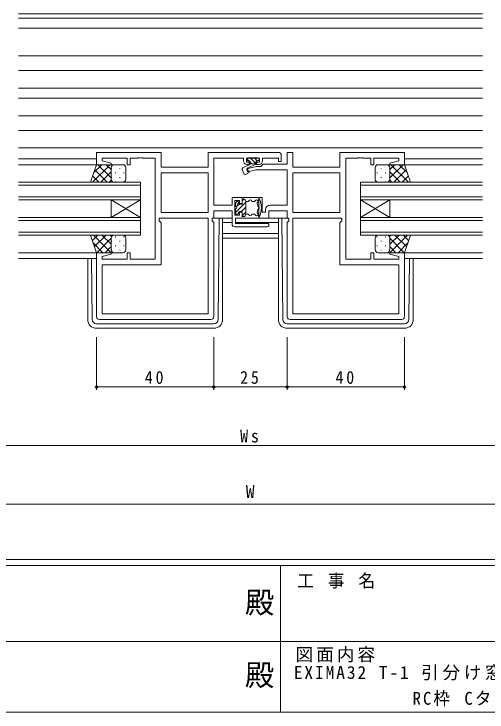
# Model space of a CAD drawing. Units: millimetres, scale not verified. Extents: x -594 to 539, y -420 to 386.
# Drawn here: x -130.8 to 30.4, y -420 to -182 of the extents above; entities that cross this region are included whole.
import ezdxf
from ezdxf.enums import TextEntityAlignment as Align

# ---------------------------------------------------------------- set-up
doc = ezdxf.new("R2010")
doc.units = ezdxf.units.MM
doc.header["$LTSCALE"] = 2
for name, color, linetype, lineweight in [('0-1_YKK_ZWAK', 7, 'Continuous', 9), ('0-3_YKK_11', 7, 'Continuous', 9), ('0-4_YKK_12', 2, 'Continuous', 9), ('0-5_YKK_13', 4, 'Continuous', 9), ('0-7_YKK_D', 6, 'Continuous', 9)]:
    doc.layers.add(name, color=color, linetype=linetype, lineweight=lineweight)
doc.layers.add('0-2_USER1', color=7, linetype='Continuous')
doc.styles.add('ＭＳ ゴシック', font='')
doc.styles.get('ＭＳ ゴシック').set_extended_font_data('MS Gothic')

msp = doc.modelspace()

# ---------------------------------------------------------------- linework, layer by layer
at = {"layer": '0-1_YKK_ZWAK'}
for p, q in [((510, -368), (-590, -368)), ((456, -370), (-590, -370)), ((-40, -370), (-40, -420)), ((-222, -395.999), (-38, -395.999)), ((-38, -395.999), (146, -395.999)), ((-590, -420), (456, -420))]:
    msp.add_line(p, q, dxfattribs=at)
at = {"layer": '0-3_YKK_11'}
for p, q in [((-102.706, -229.152), (-80.706, -229.152)), ((-102.706, -233.352), (-102.706, -229.152)), ((-80.706, -229.152), (-80.706, -234.152)), ((-64.636, -229.152), (-40.706, -229.152)), ((-64.636, -234.152), (-64.636, -229.152)), ((-39.706, -230.152), (-39.706, -232.252)), ((-37.706, -229.152), (-35.776, -229.152)), ((-37.706, -233.122), (-37.706, -229.152)), ((-35.776, -229.152), (-35.776, -234.152)), ((-19.706, -229.152), (2.294, -229.152)), ((-19.706, -234.152), (-19.706, -229.152)), ((2.294, -229.152), (2.294, -233.352)), ((-100.776, -231.083), (-100.776, -232)), ((-92.206, -231.083), (-100.776, -231.083)), ((-100.776, -232), (-97.676, -232.83)), ((-97.676, -232.83), (-97.745, -233.352)), ((-92.206, -233.352), (-92.206, -231.083)), ((-91.206, -231.083), (-91.206, -233.352)), ((-88.664, -231.083), (-91.206, -231.083)), ((-88.481, -230.962), (-88.664, -231.083)), ((-87.931, -230.962), (-88.481, -230.962)), ((-87.747, -231.083), (-87.931, -230.962)), ((-87.664, -231.083), (-87.747, -231.083)), ((-87.481, -230.962), (-87.664, -231.083)), ((-86.931, -230.962), (-87.481, -230.962)), ((-86.747, -231.083), (-86.931, -230.962)), ((-82.706, -231.083), (-86.747, -231.083)), ((-82.706, -265.622), (-82.706, -231.083)), ((-62.706, -231.083), (-62.706, -247.122)), ((-52.606, -231.083), (-62.706, -231.083)), ((-52.606, -232.053), (-52.606, -231.083)), ((-51.606, -231.083), (-51.606, -232.452)), ((-47.106, -231.083), (-51.606, -231.083)), ((-51.606, -232.452), (-50.606, -232.452)), ((-50.606, -233.252), (-51.406, -233.252)), ((-50.606, -232.452), (-50.606, -233.252)), ((-48.106, -232.452), (-47.106, -232.452)), ((-48.106, -233.252), (-48.106, -232.452)), ((-47.306, -233.252), (-48.106, -233.252)), ((-47.106, -232.452), (-47.106, -231.083)), ((-46.706, -233.953), (-45.876, -233.122)), ((-46.106, -231.083), (-46.106, -232.053)), ((-40.706, -231.083), (-46.106, -231.083)), ((-45.876, -233.122), (-37.706, -233.122)), ((-40.706, -232.252), (-40.706, -231.083)), ((-39.706, -232.252), (-40.706, -232.252)), ((-17.706, -231.083), (-17.706, -265.622)), ((-13.664, -231.083), (-17.706, -231.083)), ((-13.481, -230.962), (-13.664, -231.083)), ((-12.931, -230.962), (-13.481, -230.962)), ((-12.747, -231.083), (-12.931, -230.962)), ((-12.664, -231.083), (-12.747, -231.083)), ((-12.481, -230.962), (-12.664, -231.083)), ((-11.931, -230.962), (-12.481, -230.962)), ((-11.747, -231.083), (-11.931, -230.962)), ((-9.206, -231.083), (-11.747, -231.083)), ((-9.206, -233.352), (-9.206, -231.083)), ((-8.206, -231.083), (-8.206, -233.352)), ((0.364, -231.083), (-8.206, -231.083)), ((-2.735, -232.83), (0.364, -232)), ((-2.666, -233.352), (-2.735, -232.83)), ((0.364, -232), (0.364, -231.083)), ((-97.745, -233.352), (-102.706, -233.352)), ((-91.206, -233.352), (-92.206, -233.352)), ((-80.706, -234.152), (-64.636, -234.152)), ((-51.435, -234.82), (-48.199, -233.953)), ((-51.176, -235.785), (-51.435, -234.82)), ((-48.441, -235.053), (-51.176, -235.785)), ((-37.706, -235.053), (-48.441, -235.053)), ((-48.199, -233.953), (-46.706, -233.953)), ((-37.706, -247.122), (-37.706, -235.053)), ((-35.776, -234.152), (-19.706, -234.152)), ((-8.206, -233.352), (-9.206, -233.352)), ((2.294, -233.352), (-2.666, -233.352)), ((-80.706, -236.082), (-80.706, -249.622)), ((-64.636, -236.082), (-80.706, -236.082)), ((-64.636, -236.082), (-80.706, -236.082)), ((-64.636, -249.622), (-64.636, -236.082)), ((-35.776, -236.082), (-35.776, -249.622)), ((-19.706, -236.082), (-35.776, -236.082)), ((-19.706, -236.082), (-35.776, -236.082)), ((-19.706, -249.622), (-19.706, -236.082)), ((-56.506, -244.553), (-53.006, -244.553)), ((-56.506, -247.122), (-56.506, -244.553)), ((-53.006, -244.553), (-53.006, -246.552)), ((-47.406, -244.553), (-46.206, -244.553)), ((-47.406, -251.553), (-47.406, -244.553)), ((-46.206, -244.553), (-46.206, -249.552)), ((-62.706, -247.122), (-56.506, -247.122)), ((-55.506, -245.552), (-55.506, -250.552)), ((-54.006, -245.552), (-55.506, -245.552)), ((-54.006, -246.552), (-54.006, -245.552)), ((-53.006, -246.552), (-54.006, -246.552)), ((-43.606, -247.122), (-37.706, -247.122)), ((-80.706, -249.622), (-64.636, -249.622)), ((-62.706, -249.052), (-62.706, -251.553)), ((-56.506, -249.052), (-62.706, -249.052)), ((-56.506, -253.552), (-56.506, -249.052)), ((-54.006, -249.552), (-53.006, -249.552)), ((-54.006, -250.552), (-54.006, -249.552)), ((-53.006, -249.552), (-53.006, -251.553)), ((-46.206, -249.552), (-45.106, -249.552)), ((-45.106, -249.552), (-45.106, -248.622)), ((-43.906, -249.052), (-43.906, -251.553)), ((-37.706, -249.052), (-43.906, -249.052)), ((-37.706, -251.553), (-37.706, -249.052)), ((-35.776, -249.622), (-19.706, -249.622)), ((-81.306, -251.553), (-81.306, -252.553)), ((-64.636, -251.553), (-81.306, -251.553)), ((-64.636, -284.222), (-64.636, -251.553)), ((-63.236, -251.553), (-63.236, -252.553)), ((-62.706, -251.553), (-63.236, -251.553)), ((-55.506, -250.552), (-54.006, -250.552)), ((-55.306, -251.553), (-55.306, -253.352)), ((-53.006, -251.553), (-55.306, -251.553)), ((-43.906, -251.553), (-47.406, -251.553)), ((-37.176, -251.553), (-37.706, -251.553)), ((-37.176, -252.553), (-37.176, -251.553)), ((-35.776, -251.553), (-19.106, -251.553)), ((-35.776, -284.222), (-35.776, -251.553)), ((-19.106, -251.553), (-19.106, -252.553)), ((-81.306, -252.553), (-80.706, -253.152)), ((-80.706, -253.152), (-80.706, -267.553)), ((-63.236, -252.553), (-62.706, -253.082)), ((-62.706, -253.082), (-62.706, -285.152)), ((-44.506, -254.552), (-55.506, -254.552)), ((-55.306, -253.352), (-44.506, -253.352)), ((-37.706, -253.082), (-37.176, -252.553)), ((-37.706, -285.152), (-37.706, -253.082)), ((-19.106, -252.553), (-19.706, -253.152)), ((-19.706, -253.152), (-19.706, -267.553)), ((-102.706, -263.353), (-97.745, -263.353)), ((-102.706, -285.152), (-102.706, -263.353)), ((-97.676, -263.875), (-100.776, -264.705)), ((-97.745, -263.353), (-97.676, -263.875)), ((-92.206, -263.353), (-91.206, -263.353)), ((-92.206, -265.622), (-92.206, -263.353)), ((-91.206, -263.353), (-91.206, -265.622)), ((-9.206, -263.353), (-8.206, -263.353)), ((-9.206, -265.622), (-9.206, -263.353)), ((-8.206, -263.353), (-8.206, -265.622)), ((-2.735, -263.875), (-2.666, -263.353)), ((0.364, -264.705), (-2.735, -263.875)), ((-2.666, -263.353), (2.294, -263.353)), ((2.294, -263.353), (2.294, -285.152)), ((-100.776, -264.705), (-100.776, -265.622)), ((-100.776, -265.622), (-92.206, -265.622)), ((-91.206, -265.622), (-82.706, -265.622)), ((-17.706, -265.622), (-9.206, -265.622)), ((-8.206, -265.622), (0.364, -265.622)), ((0.364, -265.622), (0.364, -264.705)), ((-100.776, -267.553), (-100.776, -284.222)), ((-80.706, -267.553), (-100.776, -267.553)), ((-19.706, -267.553), (0.364, -267.553)), ((0.364, -267.553), (0.364, -284.222)), ((-100.776, -284.222), (-64.636, -284.222)), ((-100.776, -284.222), (-64.636, -284.222)), ((0.364, -284.222), (-35.776, -284.222)), ((0.364, -284.222), (-35.776, -284.222)), ((-63.706, -286.152), (-101.706, -286.152)), ((1.294, -286.152), (-36.706, -286.152))]:
    msp.add_line(p, q, dxfattribs=at)
for centre, radius, start, end in [((-40.706, -230.152), 1, 0, 89.99998), ((-51.406, -232.053), 1.2, 180, 269.99998), ((-47.306, -232.053), 1.2, 270, 359.99998), ((-43.606, -248.622), 1.5, 90, 179.99998), ((-55.506, -253.552), 1, 180, 269.99998), ((-44.506, -253.952), 0.6, 269.99998, 90), ((-101.706, -285.152), 1, 180, 269.99998), ((-63.706, -285.152), 1, 270, 359.99998), ((-36.706, -285.152), 1, 180, 269.99998), ((1.294, -285.152), 1, 270, 359.99998)]:
    msp.add_arc(centre, radius, start, end, dxfattribs=at)
at = {"layer": '0-4_YKK_12'}
for p, q in [((-129.331, -181.952), (28.919, -181.952)), ((-129.331, -183.352), (28.919, -183.352)), ((-129.331, -186.852), (28.919, -186.852)), ((-129.331, -196.252), (28.919, -196.252)), ((-129.331, -201.252), (28.919, -201.252)), ((-129.331, -207.206), (28.919, -207.206)), ((-129.331, -210.699), (28.919, -210.699)), ((-129.331, -216.652), (28.919, -216.652)), ((-129.331, -221.652), (28.919, -221.652)), ((-129.331, -227.652), (28.919, -227.652)), ((-129.331, -231.352), (-102.706, -231.352)), ((28.919, -231.352), (2.294, -231.352)), ((-129.331, -233.352), (-102.226, -233.352)), ((28.919, -233.352), (1.794, -233.352)), ((-129.331, -239.353), (-87.706, -239.353)), ((-87.706, -240.352), (-129.331, -240.352)), ((-87.706, -239.353), (-87.706, -245.352)), ((-12.706, -245.352), (-12.706, -239.353)), ((-12.706, -239.353), (28.919, -239.353)), ((28.919, -240.352), (-12.706, -240.352)), ((-129.331, -244.352), (-87.706, -244.352)), ((-12.706, -244.352), (28.919, -244.352)), ((-87.706, -245.352), (-129.331, -245.352)), ((-87.706, -251.353), (-97.706, -245.352)), ((-87.706, -245.352), (-97.706, -251.353)), ((-97.706, -245.352), (-97.706, -251.353)), ((-87.706, -245.352), (-87.706, -251.353)), ((-12.706, -251.353), (-2.706, -245.352)), ((-12.706, -245.352), (-2.706, -251.353)), ((-12.706, -245.352), (-12.706, -251.353)), ((28.919, -245.352), (-12.706, -245.352)), ((-2.706, -245.352), (-2.706, -251.353)), ((-129.331, -251.353), (-87.706, -251.353)), ((-87.706, -251.353), (-87.706, -257.352)), ((-12.706, -257.352), (-12.706, -251.353)), ((-12.706, -251.353), (28.919, -251.353)), ((-87.706, -252.352), (-129.331, -252.352)), ((-59.706, -253.052), (-56.506, -253.052)), ((-55.306, -253.052), (-40.706, -253.052)), ((28.919, -252.352), (-12.706, -252.352)), ((-129.331, -256.352), (-87.706, -256.352)), ((-59.706, -256.823), (-40.706, -256.823)), ((-12.706, -256.352), (28.919, -256.352)), ((-87.706, -257.352), (-129.331, -257.352)), ((-59.706, -258.452), (-40.706, -258.452)), ((28.919, -257.352), (-12.706, -257.352)), ((-129.331, -263.353), (-102.206, -263.353)), ((28.919, -263.353), (1.794, -263.353)), ((-129.331, -265.352), (-102.706, -265.352)), ((28.919, -265.352), (2.294, -265.352))]:
    msp.add_line(p, q, dxfattribs=at)
at = {"layer": '0-5_YKK_13'}
for p, q in [((-51.406, -231.352), (-51.406, -231.752)), ((-51.406, -231.371), (-50.724, -232.053)), ((-51.306, -234.555), (-48.306, -233.156)), ((-47.606, -231.052), (-51.106, -231.052)), ((-51.106, -232.053), (-50.406, -232.053)), ((-50.406, -232.053), (-50.406, -233.052)), ((-50.406, -232.371), (-49.724, -233.052)), ((-50.406, -233.052), (-48.306, -233.052)), ((-50.31, -231.052), (-48.31, -233.052)), ((-48.896, -231.052), (-47.896, -232.053)), ((-48.306, -232.053), (-47.606, -232.053)), ((-48.306, -232.053), (-48.306, -233.156)), ((-47.306, -231.752), (-47.306, -231.352)), ((-104.706, -239.353), (-102.706, -233.352)), ((-98.074, -233.352), (-104.074, -239.353)), ((-100.902, -233.352), (-103.607, -236.058)), ((-99.054, -239.353), (-103.293, -235.114)), ((-102.706, -233.352), (-96.706, -233.352)), ((-97.706, -237.873), (-102.226, -233.352)), ((-97.706, -235.044), (-99.397, -233.352)), ((-97.706, -234.352), (-97.706, -238.353)), ((-97.706, -234.352), (-97.706, -238.353)), ((-97.616, -234.602), (-97.616, -234.802)), ((-93.706, -233.352), (-96.706, -233.352)), ((-94.786, -234.602), (-94.786, -234.802)), ((-92.706, -238.352), (-92.706, -234.352)), ((-53.059, -235.041), (-52.442, -236.364)), ((-50.678, -233.38), (-52.817, -234.377)), ((-51.306, -234.555), (-50.652, -235.958)), ((-7.706, -238.352), (-7.706, -234.352)), ((-6.706, -233.352), (-3.706, -233.352)), ((-5.626, -234.602), (-5.626, -234.802)), ((2.294, -233.352), (-3.706, -233.352)), ((-2.796, -234.602), (-2.796, -234.802)), ((-2.706, -237.873), (1.814, -233.352)), ((-2.706, -235.044), (-1.014, -233.352)), ((-2.706, -234.352), (-2.706, -238.353)), ((-2.706, -234.352), (-2.706, -238.353)), ((-2.337, -233.352), (3.663, -239.353)), ((-1.357, -239.353), (2.881, -235.114)), ((0.491, -233.352), (3.196, -236.058)), ((4.294, -239.353), (2.294, -233.352)), ((-101.883, -239.353), (-104, -237.235)), ((-97.706, -235.813), (-101.246, -239.353)), ((-97.616, -237.632), (-97.616, -237.832)), ((-96.201, -236.017), (-96.201, -236.217)), ((-94.786, -237.632), (-94.786, -237.832)), ((-93.371, -236.017), (-93.371, -236.217)), ((-51.739, -236.585), (-50.652, -235.958)), ((-7.041, -236.017), (-7.041, -236.217)), ((-5.626, -237.632), (-5.626, -237.832)), ((-4.211, -236.017), (-4.211, -236.217)), ((-2.796, -237.632), (-2.796, -237.832)), ((-2.706, -235.813), (0.834, -239.353)), ((1.471, -239.353), (3.589, -237.235)), ((-96.706, -239.352), (-104.706, -239.353)), ((-97.673, -238.608), (-98.417, -239.353)), ((-96.706, -239.352), (-93.706, -239.352)), ((-96.201, -239.047), (-96.201, -239.247)), ((-93.371, -239.047), (-93.371, -239.247)), ((-7.041, -239.047), (-7.041, -239.247)), ((-3.706, -239.352), (-6.706, -239.352)), ((-4.211, -239.047), (-4.211, -239.247)), ((-3.706, -239.352), (4.294, -239.353)), ((-2.739, -238.608), (-1.994, -239.353)), ((-53.006, -246.802), (-53.006, -244.853)), ((-53.006, -245.052), (-52.606, -245.052)), ((-53.006, -245.657), (-52.422, -245.074)), ((-47.706, -244.553), (-52.706, -244.553)), ((-55.306, -249.654), (-51.806, -246.154)), ((-55.306, -246.552), (-55.306, -247.652)), ((-54.818, -245.94), (-55.218, -246.34)), ((-55.074, -247.726), (-54.426, -247.077)), ((-54.306, -246.152), (-54.306, -246.283)), ((-53.006, -246.802), (-53.786, -246.802)), ((-51.047, -245.853), (-51.806, -245.853)), ((-51.806, -250.252), (-51.806, -245.853)), ((-48.859, -245.853), (-49.564, -245.853)), ((-55.306, -248.452), (-55.306, -249.952)), ((-54.306, -249.952), (-54.306, -249.603)), ((-54.006, -249.302), (-53.006, -249.302)), ((-53.257, -249.302), (-51.806, -247.851)), ((-53.006, -251.252), (-53.006, -249.302)), ((-53.006, -250.749), (-51.806, -249.549)), ((-62.981, -251.551), (-56.506, -251.551)), ((-61.194, -286.162), (-60.921, -251.553)), ((-59.706, -251.553), (-59.706, -286.15)), ((-55.006, -250.252), (-54.606, -250.252)), ((-53.006, -251.052), (-52.606, -251.052)), ((-47.706, -251.553), (-52.706, -251.553)), ((-51.047, -250.252), (-51.806, -250.252)), ((-48.859, -250.252), (-49.564, -250.252)), ((-44.206, -251.553), (-37.429, -251.552)), ((-40.705, -251.553), (-40.705, -286.15)), ((-39.217, -286.162), (-39.49, -251.553)), ((-104.706, -257.352), (-102.706, -263.353)), ((-96.706, -257.352), (-104.706, -257.352)), ((-102.283, -257.352), (-104.1, -259.17)), ((-97.674, -263.353), (-103.674, -257.352)), ((-99.454, -257.352), (-103.393, -261.291)), ((-97.706, -258.432), (-102.626, -263.353)), ((-97.706, -260.492), (-100.846, -257.352)), ((-97.551, -257.818), (-98.017, -257.352)), ((-97.706, -262.353), (-97.706, -258.352)), ((-97.706, -262.353), (-97.706, -258.352)), ((-97.616, -259.503), (-97.616, -259.302)), ((-96.706, -257.352), (-93.706, -257.352)), ((-96.201, -258.087), (-96.201, -257.887)), ((-94.786, -259.503), (-94.786, -259.303)), ((-93.371, -258.088), (-93.371, -257.887)), ((-92.706, -258.352), (-92.706, -262.353)), ((-7.706, -258.352), (-7.706, -262.353)), ((-7.041, -258.088), (-7.041, -257.887)), ((-3.706, -257.352), (-6.706, -257.352)), ((-5.626, -259.503), (-5.626, -259.303)), ((-4.211, -258.087), (-4.211, -257.887)), ((-3.706, -257.352), (4.294, -257.352)), ((-2.86, -257.818), (-2.394, -257.352)), ((-2.796, -259.503), (-2.796, -259.302)), ((-2.737, -263.353), (3.263, -257.352)), ((-2.706, -260.492), (0.434, -257.352)), ((-2.706, -262.353), (-2.706, -258.352)), ((-2.706, -262.353), (-2.706, -258.352)), ((-2.706, -258.432), (2.214, -263.353)), ((-0.957, -257.352), (2.981, -261.291)), ((1.871, -257.352), (3.689, -259.17)), ((4.294, -257.352), (2.294, -263.353)), ((-100.502, -263.353), (-103.807, -260.047)), ((-97.706, -261.261), (-99.797, -263.353)), ((-96.201, -261.117), (-96.201, -260.917)), ((-93.371, -261.118), (-93.371, -260.918)), ((-7.041, -261.118), (-7.041, -260.918)), ((-4.211, -261.117), (-4.211, -260.917)), ((-2.706, -261.261), (-0.614, -263.353)), ((0.091, -263.353), (3.396, -260.047)), ((-102.706, -263.353), (-96.706, -263.353)), ((-97.616, -262.533), (-97.616, -262.333)), ((-96.941, -263.324), (-96.969, -263.353)), ((-93.706, -263.353), (-96.706, -263.353)), ((-94.786, -262.533), (-94.786, -262.333)), ((-6.706, -263.353), (-3.706, -263.353)), ((-5.626, -262.533), (-5.626, -262.333)), ((2.294, -263.353), (-3.706, -263.353)), ((-3.47, -263.324), (-3.442, -263.353)), ((-2.796, -262.533), (-2.796, -262.333)), ((-105.706, -265.352), (-105.706, -286.15)), ((-104.218, -286.162), (-104.382, -265.352)), ((3.807, -286.162), (3.971, -265.352)), ((5.295, -265.352), (5.295, -286.15)), ((-62.694, -287.65), (-102.718, -287.65)), ((-37.717, -287.65), (2.307, -287.65)), ((-62.706, -289.15), (-102.706, -289.15)), ((-37.705, -289.15), (2.295, -289.15))]:
    msp.add_line(p, q, dxfattribs=at)
for centre, radius, start, end in [((-51.106, -231.352), 0.3, 90, 180), ((-51.106, -231.752), 0.3, 180, 270), ((-50.89, -232.926), 0.5, 294.99998, 345.39616), ((-47.606, -231.352), 0.3, 0, 90), ((-47.606, -231.752), 0.3, 270, 0), ((-96.706, -234.352), 1, 90.00009, 180.00009), ((-96.706, -234.352), 1, 90.00009, 180.00009), ((-93.706, -234.352), 1, 0.00009, 90.00009), ((-52.606, -234.83), 0.5, 115.00014, 205.00003), ((-6.706, -234.352), 1, 89.99989, 179.99989), ((-3.706, -234.352), 1, 359.99989, 89.99989), ((-3.706, -234.352), 1, 359.99989, 89.99989), ((-51.989, -236.152), 0.5, 205.00003, 300.00003), ((-96.706, -238.352), 1, 180.00009, 270.00009), ((-96.706, -238.352), 1, 180.00009, 270.00009), ((-93.706, -238.352), 1, 270.00009, 0.00009), ((-6.706, -238.352), 1, 179.99989, 269.99989), ((-3.706, -238.352), 1, 269.99989, 359.99989), ((-3.706, -238.352), 1, 269.99989, 359.99989), ((-52.706, -244.853), 0.3, 90, 180), ((-52.606, -245.853), 0.8, 0, 90), ((-47.706, -245.052), 0.5, 26.26804, 90), ((-53.784, -248.053), 7.279, 333.73195, 26.26804), ((-55.006, -246.552), 0.3, 135, 180), ((-54.606, -246.152), 0.3, 0, 135), ((-54.306, -246.802), 0.3, 119.99998, 270), ((-54.606, -246.283), 0.3, 300, 0), ((-54.306, -246.802), 0.3, 270, 330), ((-53.786, -247.102), 0.3, 90, 150), ((-51.047, -245.552), 0.3, 270, 337.97568), ((-50.306, -245.853), 0.5, 22.02431, 157.97568), ((-49.564, -245.552), 0.3, 202.02431, 270), ((-48.859, -245.552), 0.3, 270, 337.97568), ((-48.118, -245.853), 0.5, 309.78773, 157.97568), ((-47.606, -246.467), 0.3, 129.78773, 194.3905), ((-53.784, -248.053), 6.079, 6.82806, 14.3905), ((-47.451, -247.294), 0.3, 186.82806, 251.43085), ((-55.306, -248.053), 0.4, 270, 90), ((-54.006, -249.603), 0.3, 90, 180), ((-48.118, -250.252), 0.5, 202.02431, 50.21225), ((-47.606, -249.638), 0.3, 165.60948, 230.21225), ((-53.784, -248.053), 6.079, 345.60948, 353.17192), ((-47.451, -248.811), 0.3, 108.56914, 173.17192), ((-47.706, -248.053), 0.5, 288.56914, 71.43085), ((-55.006, -249.952), 0.3, 180, 270), ((-54.606, -249.952), 0.3, 270, 0), ((-52.606, -250.252), 0.8, 270, 0), ((-51.047, -250.552), 0.3, 22.02431, 90), ((-50.306, -250.252), 0.5, 202.02431, 337.97568), ((-49.564, -250.552), 0.3, 90, 157.97568), ((-48.859, -250.552), 0.3, 22.02431, 90), ((-47.706, -251.052), 0.5, 270, 333.73195), ((-96.706, -258.352), 1, 89.99989, 179.99989), ((-96.706, -258.352), 1, 89.99989, 179.99989), ((-93.706, -258.352), 1, 359.99989, 89.99989), ((-6.706, -258.352), 1, 90.00009, 180.00009), ((-3.706, -258.352), 1, 0.00009, 90.00009), ((-3.706, -258.352), 1, 0.00009, 90.00009), ((-96.706, -262.353), 1, 179.99989, 269.99989), ((-96.706, -262.353), 1, 179.99989, 269.99989), ((-93.706, -262.353), 1, 269.99989, 359.99989), ((-6.706, -262.353), 1, 180.00009, 270.00009), ((-3.706, -262.353), 1, 270.00009, 0.00009), ((-3.706, -262.353), 1, 270.00009, 0.00009), ((-102.706, -286.15), 3, 180, 270), ((-102.718, -286.15), 1.5, 180.45232, 270), ((-62.706, -286.15), 3, 270, 0), ((-62.694, -286.15), 1.5, 270, 359.54767), ((-37.705, -286.15), 3, 180, 270), ((-37.717, -286.15), 1.5, 180.45232, 270), ((2.295, -286.15), 3, 270, 0), ((2.307, -286.15), 1.5, 270, 359.54767)]:
    msp.add_arc(centre, radius, start, end, dxfattribs=at)
at = {"layer": '0-7_YKK_D'}
for p, q in [((-102.706, -292.15), (-102.706, -310.15)), ((-62.706, -292.15), (-62.706, -310.15)), ((-62.706, -292.15), (-62.706, -310.15)), ((-37.706, -292.15), (-37.706, -310.15)), ((-37.706, -292.15), (-37.706, -310.15)), ((2.294, -292.15), (2.294, -310.15)), ((-102.706, -309.15), (-62.706, -309.15)), ((-62.706, -309.15), (-37.706, -309.15)), ((2.294, -309.15), (-37.706, -309.15)), ((-152.956, -329.15), (52.544, -329.15)), ((-293.206, -349.15), (192.794, -349.15))]:
    msp.add_line(p, q, dxfattribs=at)
for centre in [(-102.706, -309.15), (-62.706, -309.15), (-62.706, -309.15), (-37.706, -309.15), (-37.706, -309.15), (2.294, -309.15)]:
    msp.add_circle(centre, 0.425, dxfattribs=at)

# ---------------------------------------------------------------- texts
at = {"layer": '0-1_YKK_ZWAK', "color": 3, "style": 'ＭＳ ゴシック'}
for p in [(-52.117, -388.509), (-52.117, -413.254)]:
    msp.add_text('殿', height=7.331, dxfattribs=at).set_placement(p, align=Align.BOTTOM_LEFT)
at = {"layer": '0-1_YKK_ZWAK', "char_height": 4.399, "attachment_point": 7, "style": 'ＭＳ ゴシック'}
for s, insert in [('\\T1.22;\\W0.95;工\\~事\\~名', (-34.268, -377.904)), ('\\T1.17;図面内容', (-34.832, -403.069))]:
    msp.add_mtext(s, dxfattribs=dict(at, insert=insert))
at = {"layer": '0-2_USER1', "char_height": 4.399, "attachment_point": 7, "style": 'ＭＳ ゴシック'}
for s, insert in [('\\T1.21;EXIMA32\\~T-1\\~引分け窓【内動タイプ・フラット下枠仕様】', (-35.481, -409.213)), ('\\T1.24;\\W0.95;RC枠\\~Cタイプ／30mm溝幅', (5.053, -418.035))]:
    msp.add_mtext(s, dxfattribs=dict(at, insert=insert))
at = {"layer": '0-7_YKK_D', "color": 7, "style": 'ＭＳ ゴシック'}
msp.add_text('W', height=4.399, dxfattribs=at).set_placement((-51.806, -348.35), align=Align.BOTTOM_LEFT)
at = {"layer": '0-7_YKK_D', "color": 7, "char_height": 4.399, "attachment_point": 7, "style": 'ＭＳ ゴシック'}
for s, insert in [('\\T1.36;\\W0.9;40', (-86.226, -308.15)), ('\\T1.36;\\W0.9;25', (-53.726, -308.15)), ('\\T1.36;\\W0.9;40', (-21.226, -308.15)), ('\\T1.36;\\W0.9;Ws', (-53.726, -328.15))]:
    msp.add_mtext(s, dxfattribs=dict(at, insert=insert))

doc.saveas('drawing.dxf')
